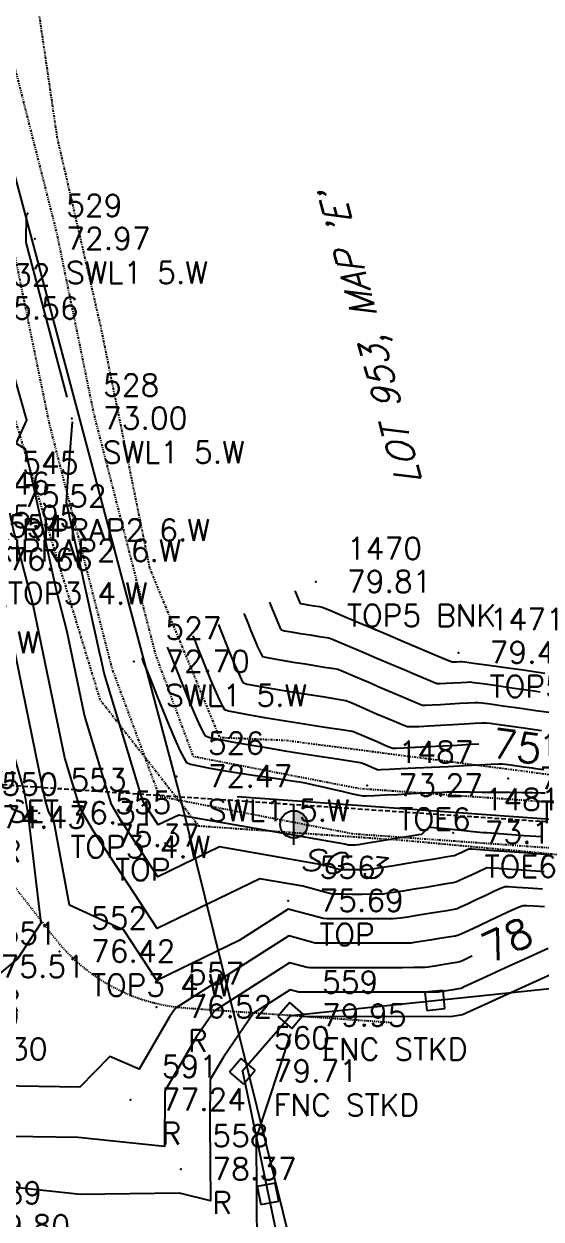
# Model space of a CAD drawing. Header units: feet. Extents: x 1023941 to 1026768, y 90264 to 94497.
# Drawn here: x 1026111.4 to 1026168.1, y 92528.7 to 92659.6 of the extents above; entities that cross this region are included whole.
import ezdxf

# ---------------------------------------------------------------- set-up
doc = ezdxf.new("R2010")
doc.units = ezdxf.units.FT
doc.header["$MEASUREMENT"] = 0
for name, pattern in [('BORDER4', [0.4375, 0.125, -0.0625, 0.125, -0.0625, 0, -0.0625]), ('DASHDOT2', [0.5, 0.25, -0.11875, 0.0125, -0.11875]), ('DASHED', [0.75, 0.5, -0.25]), ('DIVIDE2', [0.625, 0.25, -0.1175, 0.01125, -0.1175, 0.01125, -0.1175])]:
    doc.linetypes.add(name, pattern=pattern)
for name, color, linetype in [('DESC', 6, 'Continuous'), ('E1ABL', 4, 'Continuous'), ('E1WFL-DIG', 4, 'DASHDOT2'), ('E2BDL', 5, 'Continuous'), ('E6ABT-L', 4, 'Continuous'), ('E6MWS', 10, 'Continuous'), ('E6SLL', 10, 'DIVIDE2'), ('E6TOS', 9, 'Continuous'), ('E6TOS-R', 9, 'Continuous'), ('E6WBL', 6, 'BORDER4'), ('E7FCL', 10, 'Continuous'), ('E7MWT', 10, 'Continuous'), ('ELEV', 9, 'Continuous'), ('F1-E1COL', 11, 'Continuous'), ('F1-E6COL', 9, 'Continuous'), ('PNTS', 6, 'Continuous'), ('W6TOS', 10, 'Continuous'), ('W6TVL', 10, 'DASHED')]:
    doc.layers.add(name, color=color, linetype=linetype)
doc.styles.add('60S', font='simplex.shx', dxfattribs={"width": 1.15, "oblique": 22, "height": 2.4})
doc.styles.add('80SL', font='simplex.shx', dxfattribs={"oblique": 22, "height": 2.8})
doc.styles.add('L80', font='simplex.shx', dxfattribs={"height": 3.2})
doc.styles.add('S6', font='SIMPLEX', dxfattribs={"height": 0.083333})

# ---------------------------------------------------------------- blocks, each defined once
blk = doc.blocks.new('*U353')
at = {"layer": 'F1-E1COL', "elevation": 80, "flags": 128}
blk.add_lwpolyline([(1026221.29, 92550.29), (1026220.78, 92553.08), (1026219.44, 92551.12), (1026219.28, 92550.78), (1026212.34, 92551.46), (1026211.69, 92551.27), (1026191.79, 92551.69), (1026191.27, 92551.8), (1026173.09, 92556.71), (1026172.06, 92556.79), (1026159.47, 92551.05), (1026158.39, 92550.87), (1026141.72, 92550.85)], dxfattribs=at)
blk = doc.blocks.new('*U137')
at = {"layer": 'F1-E6COL', "elevation": 77, "flags": 128}
blk.add_lwpolyline([(1026143.35, 92558.9), (1026140.46, 92559.69), (1026128.04, 92551.77), (1026127.39, 92550.83), (1026124.04, 92545.1), (1026120.82, 92546.5), (1026117.56, 92543.14), (1026101.82, 92543.38), (1026094, 92541.14), (1026084.75, 92540.94), (1026076.75, 92534.67), (1026070.99, 92530.43), (1026071.21, 92527.11), (1026071.32, 92526.25), (1026065.59, 92512.27), (1026065.48, 92510.51), (1026065.44, 92504.88), (1026070.93, 92493.95), (1026078.11, 92489.73), (1026079.33, 92488.53), (1026079.47, 92488.25), (1026079.47, 92485.09), (1026078.01, 92474.18)], dxfattribs=at)
blk = doc.blocks.new('*U131')
at = {"layer": 'F1-E6COL', "elevation": 78, "flags": 128}
blk.add_lwpolyline([(1026142.44, 92556.22), (1026140.53, 92556.74), (1026132.31, 92551.5), (1026130.33, 92548.63), (1026126.87, 92542.7), (1026126.83, 92536.61), (1026117.35, 92537.62), (1026102.53, 92537.84), (1026097.51, 92536.4), (1026084.99, 92536.13), (1026074.17, 92527.65), (1026073.17, 92526.91), (1026073.2, 92526.33), (1026073.22, 92526.18), (1026067.07, 92511.19), (1026066.98, 92509.8), (1026066.96, 92505.36), (1026071.28, 92496.75), (1026076.94, 92493.42), (1026080.75, 92489.67), (1026081.18, 92488.79), (1026081.2, 92478.88), (1026080.24, 92471.72)], dxfattribs=at)
blk = doc.blocks.new('*U122')
at = {"layer": 'F1-E6COL', "elevation": 79, "flags": 128}
blk.add_lwpolyline([(1026141.53, 92553.54), (1026140.59, 92553.79), (1026136.58, 92551.23), (1026133.28, 92546.43), (1026131.84, 92543.97), (1026131.81, 92539.22), (1026131.86, 92530.66), (1026128.48, 92531.5), (1026117.62, 92531.37), (1026109.81, 92532.2), (1026103.24, 92532.3), (1026101.01, 92531.66), (1026085.23, 92531.33), (1026075.49, 92523.68), (1026073.39, 92521.89), (1026068.56, 92510.1), (1026068.49, 92509.08), (1026068.47, 92505.84), (1026071.63, 92499.54), (1026075.77, 92497.11), (1026082.18, 92490.8), (1026082.89, 92489.33), (1026082.93, 92472.68), (1026082.47, 92469.27)], dxfattribs=at)
blk = doc.blocks.new('*U114')
at = {"layer": 'F1-E1COL', "elevation": 80, "flags": 128}
for points in [[(1026140.63, 92548.97), (1026136.88, 92537.58), (1026136.96, 92525.17), (1026128.25, 92527.34), (1026104.66, 92527.05), (1026103.89, 92527.02), (1026102.87, 92526.89), (1026095.41, 92526.73)], [(1026092.29, 92526.66), (1026085.47, 92526.52), (1026077.85, 92520.54), (1026073.1, 92516.47), (1026070.04, 92509.01), (1026070, 92508.37), (1026069.99, 92506.32), (1026071.99, 92502.33), (1026074.61, 92500.8), (1026083.61, 92491.93), (1026084.61, 92489.86), (1026084.65, 92467.52), (1026084.64, 92467.04), (1026084.58, 92466.64)]]:
    blk.add_lwpolyline(points, dxfattribs=at)
at = {"layer": 'F1-E1COL', "insert": (1026093.85, 92526.7, 80), "char_height": 1, "attachment_point": 5, "rotation": 181.2214}
blk.add_mtext('{80.00}', dxfattribs=at)
blk = doc.blocks.new('*U92')
at = {"layer": 'F1-E6COL', "elevation": 73, "flags": 128}
blk.add_lwpolyline([(1026147, 92569.64), (1026146.58, 92569.75), (1026128.39, 92572.94), (1026126.14, 92571.85), (1026124.74, 92573.99), (1026124.45, 92574.49), (1026120.21, 92588.49), (1026119.89, 92590.01), (1026119.7, 92590.77), (1026116.1, 92607.17), (1026116.22, 92609.55), (1026116.75, 92616.01)], dxfattribs=at)
blk = doc.blocks.new('*U90')
at = {"layer": 'F1-E6COL', "elevation": 73, "flags": 128}
blk.add_lwpolyline([(1026116.18, 92618.7), (1026111.67, 92635.65), (1026111.69, 92638.7), (1026111.9, 92638.93)], dxfattribs=at)
blk = doc.blocks.new('*U88')
at = {"layer": 'F1-E6COL', "elevation": 74, "flags": 128}
blk.add_lwpolyline([(1026146.09, 92566.95), (1026144.28, 92567.45), (1026132.84, 92569.45), (1026126.09, 92566.18), (1026121.89, 92572.58), (1026121.02, 92574.08), (1026118.06, 92583.86), (1026116.17, 92592.99), (1026114.98, 92597.55), (1026111.6, 92613), (1026110.57, 92613.62), (1026111.76, 92616.19), (1026110.51, 92620.57), (1026108.11, 92632.53), (1026108.47, 92635.6), (1026106.71, 92640.79), (1026101.77, 92661.59), (1026101.1, 92665.4), (1026097.36, 92689.67), (1026097.04, 92690.43), (1026097.13, 92690.62), (1026098.85, 92693.71)], dxfattribs=at)
blk = doc.blocks.new('*U83')
at = {"layer": 'F1-E1COL', "elevation": 75, "flags": 128}
blk.add_lwpolyline([(1026145.18, 92564.27), (1026141.97, 92565.14), (1026137.29, 92565.96), (1026126.04, 92560.5), (1026119.04, 92571.17), (1026117.59, 92573.67), (1026115.91, 92579.22), (1026112.45, 92595.97), (1026110.26, 92604.33), (1026109.11, 92609.61), (1026106.93, 92610.93), (1026109.45, 92616.35), (1026106.82, 92625.6), (1026105.96, 92629.91), (1026106.69, 92636.2), (1026103.08, 92646.86), (1026100.32, 92658.48), (1026098.7, 92667.74)], dxfattribs=at)
blk = doc.blocks.new('*U77')
at = {"layer": 'F1-E6COL', "elevation": 76, "flags": 128}
blk.add_lwpolyline([(1026144.26, 92561.59), (1026140.39, 92562.64), (1026135, 92559.2), (1026125.99, 92554.82), (1026122.38, 92560.33), (1026116.4, 92563.07), (1026114.71, 92572.32), (1026114.16, 92573.27), (1026113.76, 92574.59), (1026108.73, 92598.94), (1026107.16, 92604.94), (1026106.2, 92603.65), (1026105.07, 92604.7), (1026105.27, 92602.52), (1026105.32, 92602.42), (1026105.59, 92602.41), (1026104.65, 92599.34), (1026111.46, 92575.47), (1026111.84, 92573.06), (1026113.26, 92561.09), (1026110.75, 92557.21), (1026102.87, 92550.67), (1026098.92, 92548.29), (1026090.49, 92545.87), (1026084.5, 92545.75), (1026079.33, 92541.69), (1026068.82, 92533.95), (1026069.22, 92527.9), (1026069.42, 92526.32), (1026064.11, 92513.36), (1026063.97, 92511.22), (1026063.92, 92504.4), (1026070.58, 92491.16), (1026077.2, 92487.26), (1026075.78, 92476.63)], dxfattribs=at)
blk = doc.blocks.new('STOCK')
for p, q in [((0.025, 0.025), (-0.025, 0.025)), ((-0.025, 0.025), (-0.025, -0.025)), ((0.025, -0.025), (0.025, 0.025)), ((-0.025, -0.025), (0.025, -0.025))]:
    blk.add_line(p, q)
blk = doc.blocks.new('POINT')
blk.add_point((0, 0))
at = {"layer": 'DESC', "style": 'S6'}
blk.add_attdef('DESC', (0.1191, -0.1698), '', height=0.0833, dxfattribs=at)
at = {"layer": 'ELEV', "style": 'S6'}
blk.add_attdef('ELEV', (0.1191, -0.0403), '', height=0.0833, dxfattribs=at)
at = {"layer": 'PNTS', "style": 'S6'}
blk.add_attdef('POINT', (0.1191, 0.0855), '', height=0.0833, dxfattribs=at)
blk = doc.blocks.new('SG')
blk.add_hatch(color=256).paths.add_polyline_path([(0, -0.0375, 0.414214), (0.0375, 0, 0.414214), (0, 0.0375)])
blk.add_line((0, -0.0562), (0, 0.0562))
blk.add_circle((0, 0), 0.0375)

msp = doc.modelspace()

# ---------------------------------------------------------------- linework, layer by layer
at = {"layer": 'E1ABL'}
msp.add_line((1026134.79006, 92574.9697), (1026230.17408, 92568.06117), dxfattribs=at)
at = {"layer": 'E1WFL-DIG', "flags": 128}
msp.add_lwpolyline([(1025776.37681, 93486.10305), (1025782.05209, 93471.81425), (1025787.47369, 93455.11601), (1025792.45947, 93440.08064), (1025796.02642, 93428.61746), (1025798.77528, 93415.14754), (1025800.82823, 93404.25516), (1025803.9862, 93391.87175), (1025809.81772, 93376.10791), (1025815.27038, 93360.66154), (1025819.45452, 93348.88606), (1025822.68211, 93340.4873), (1025848.48685, 93315.13617), (1025850.66221, 93300.60777), (1025852.45413, 93279.71695), (1025855.28749, 93249.14672), (1025843.04556, 93216.73377), (1025861.649, 93193.18384), (1025894.87357, 93192.12454), (1025925.17476, 93187.81402), (1025935.11938, 93186.83972), (1025967.03801, 93167.34125), (1025973.53043, 93139.76617), (1025971.90291, 93107.59344), (1025992.55351, 93077.68885), (1026007.31335, 93042.15089), (1026010.66649, 93021.68179), (1026016.04717, 92998.79949), (1026017.77434, 92981.04923), (1026022.86713, 92961.0882), (1026027.42458, 92940.86808), (1026031.98095, 92919.08931), (1026034.85157, 92910.40648), (1026040.75127, 92896.512), (1026045.29291, 92885.79991), (1026046.31291, 92877.39001), (1026048.73329, 92862.47937), (1026054.27304, 92843.9589), (1026061.65877, 92818.3743), (1026065.90583, 92800.78631), (1026070.21672, 92778.7218), (1026076.75444, 92752.17029), (1026080.75959, 92739.52913), (1026087.10457, 92724.62592), (1026091.04353, 92713.01002), (1026091.83856, 92701.70888), (1026093.9497, 92691.10035), (1026097.71059, 92679.95474), (1026102.71598, 92662.62248), (1026104.53467, 92648.25534), (1026104.28915, 92639.79445), (1026105.92312, 92631.22176), (1026113.65843, 92605.5897), (1026119.74744, 92585.58535), (1026130.56696, 92571.75627), (1026153.10275, 92570.17096), (1026183.77566, 92567.35192), (1026209.13992, 92562.23343), (1026212.9952, 92570.88422), (1026184.46905, 92575.34737), (1026140.10565, 92581.09643), (1026132.89368, 92581.40681), (1026125.23605, 92599.95984), (1026119.83365, 92626.54335), (1026115.08129, 92647.18286), (1026112.06271, 92667.75824), (1026107.80115, 92696.74689), (1026098.52483, 92729.37404), (1026090.67177, 92756.34624), (1026084.57319, 92772.87118), (1026077.25312, 92796.65121), (1026072.38544, 92819.72614), (1026062.32495, 92846.90987), (1026058.49931, 92861.19603), (1026055.34956, 92885.60323), (1026050.85504, 92900.01085), (1026045.55947, 92916.92444), (1026039.43991, 92935.38688), (1026033.61379, 92959.05524), (1026030.169, 92975.91856), (1026022.00244, 93000.95831), (1026019.71498, 93014.59775), (1026015.86959, 93032.60272), (1026014.8505, 93042.3486), (1026009.17683, 93060.69296), (1026003.97179, 93079.54236), (1025997.26945, 93093.60485), (1025990.3448, 93108.67269), (1025985.56635, 93131.79081), (1025980.87797, 93156.17675), (1025975.85358, 93178.34113), (1025973.09445, 93187.02227), (1025934.93381, 93208.95315), (1025915.36883, 93261.19688), (1025907.83927, 93239.46736), (1025888.99153, 93231.84789), (1025895.25873, 93266.26615), (1025902.62375, 93275.61798), (1025873.02421, 93295.1259), (1025868.17165, 93307.69082), (1025852.25976, 93321.58091), (1025839.96172, 93337.5539), (1025830.65103, 93352.52425), (1025825.28577, 93365.34185), (1025817.13638, 93382.87754), (1025812.61692, 93393.43343), (1025807.09241, 93418.44137), (1025801.94499, 93436.79305), (1025800.75577, 93453.25828), (1025797.55375, 93478.38576), (1025789.95181, 93490.00653), (1025784.03613, 93500.19742)], dxfattribs=at)
at = {"layer": 'E2BDL'}
for p, q in [((1026070.30023, 92793.58299), (1026128.38547, 92575.43358)), ((1026128.38547, 92575.43358), (1026261.97805, 92036.80335))]:
    msp.add_line(p, q, dxfattribs=at)
at = {"layer": 'E6SLL', "flags": 128}
for points in [[(1026211.58341, 92561.16864), (1026179.72713, 92568.55752), (1026147.51532, 92570.85709), (1026126.29407, 92574.95734), (1026121.09462, 92588.99263), (1026114.21956, 92615.8142), (1026110.18631, 92635.49592), (1026102.90857, 92664.26513), (1026097.31919, 92689.61668), (1026086.39126, 92712.96845), (1026081.92548, 92735.49391), (1026072.15082, 92780.03355), (1026063.79724, 92806.79592), (1026059.14378, 92833.19427), (1026056.50142, 92846.16841), (1026044.77088, 92870.01274), (1026045.91578, 92884.89827), (1026037.23775, 92909.36065), (1026036.03488, 92928.69792), (1026031.23987, 92950.47518), (1026023.63881, 92970.45647), (1026017.26477, 92997.90796), (1026012.25662, 93025.15061), (1025996.50952, 93057.49588), (1025990.82286, 93076.80803), (1025989.90225, 93095.15396), (1025982.28502, 93132.14625), (1025977.58736, 93158.32495), (1025970.58685, 93170.79824), (1025960.12056, 93178.04684), (1025935.619, 93191.16592), (1025911.42259, 93196.77116), (1025910.79097, 93224.67817), (1025910.9053, 93253.65234), (1025903.01527, 93263.69462), (1025880.35174, 93286.07228), (1025862.71246, 93306.13881), (1025840.22212, 93324.42259), (1025820.7059, 93344.30073), (1025813.94473, 93369.31311), (1025798.47784, 93413.83034), (1025795.34778, 93442.92284), (1025783.60754, 93467.02749), (1025772.62648, 93500.31225)], [(1026212.04251, 92572.22339), (1026180.08317, 92573.54482), (1026148.16994, 92575.82308), (1026130.00524, 92579.33276), (1026125.87351, 92590.48586), (1026119.09328, 92616.9375), (1026115.0616, 92636.61149), (1026107.78656, 92665.37007), (1026103.08331, 92691.38913), (1026094.07993, 92715.32418), (1026089.73134, 92737.25853), (1026076.96366, 92781.39537), (1026068.66566, 92807.97967), (1026064.05638, 92834.12736), (1026061.27227, 92847.79752), (1026049.86103, 92870.99283), (1026050.98231, 92885.57132), (1026042.18455, 92910.37121), (1026041.00119, 92929.39487), (1026036.04385, 92951.90935), (1026028.41333, 92971.96811), (1026020.90479, 92998.58501), (1026016.10528, 93026.34834), (1026002.14728, 93059.59106), (1025996.73297, 93077.97831), (1025993.85704, 93095.79405), (1025985.22759, 93132.73336), (1025980.45091, 93159.35239), (1025972.86411, 93172.8703), (1025962.16362, 93180.28111)]]:
    msp.add_lwpolyline(points, dxfattribs=at)
at = {"layer": 'E6WBL', "flags": 128}
msp.add_lwpolyline([(1026073.85675, 92689.59672), (1026074.58646, 92685.9299), (1026078.61871, 92673.98008), (1026083.06965, 92658.56774), (1026084.49805, 92647.28374), (1026084.23427, 92638.19336), (1026086.47311, 92626.44723), (1026094.5182, 92599.78863), (1026100.61415, 92579.76148, 0.092368125), (1026103.99555, 92573.26146), (1026114.81507, 92559.43239, 0.212270844), (1026129.1635, 92551.80557), (1026151.48563, 92550.2353)], format="xyb", dxfattribs=at)
at = {"layer": 'E7FCL'}
msp.add_line((1026140.65764, 92550.97779), (1026172.24997, 92554.27425), dxfattribs=at)
at = {"layer": 'E7FCL', "flags": 128}
msp.add_lwpolyline([(1026140.65764, 92550.97779), (1026135.35559, 92544.8695), (1026140.21791, 92521.65131), (1026142.5096, 92510.34078), (1026144.39731, 92498.4505), (1026146.16588, 92481.82723, 0.152336886), (1026155.23724, 92459.70755, 0.102292747), (1026162.88058, 92457.02798), (1026170.85973, 92457.33148), (1026175.11, 92458.20425)], format="xyb", dxfattribs=at)
at = {"layer": 'F1-E1COL', "elevation": 75}
for points in [[(1026129.93168, 92592.57182), (1026130.09663, 92592.16535), (1026130.41038, 92591.37829), (1026130.83283, 92590.32124), (1026131.32389, 92589.10481), (1026131.84347, 92587.83958), (1026132.35146, 92586.63615), (1026132.80778, 92585.60513), (1026133.17233, 92584.8571), (1026133.40501, 92584.50267), (1026133.83125, 92584.3666), (1026134.78084, 92584.1665), (1026136.1366, 92583.9181), (1026137.78133, 92583.63716), (1026139.59784, 92583.33942), (1026141.46894, 92583.04063), (1026143.27744, 92582.75652), (1026144.90615, 92582.50286), (1026146.23788, 92582.29538), (1026147.15545, 92582.14982), (1026147.54165, 92582.08193), (1026147.85787, 92581.95688), (1026148.47135, 92581.69385), (1026149.26339, 92581.34883), (1026150.11526, 92580.97783), (1026150.90825, 92580.63684), (1026151.52362, 92580.38187), (1026151.84266, 92580.26889), (1026152.21397, 92580.27114), (1026153.06515, 92580.30533), (1026154.27786, 92580.3637), (1026155.73374, 92580.43851), (1026157.31446, 92580.52198), (1026158.90165, 92580.60637), (1026160.37696, 92580.68391), (1026161.25045, 92580.72806)], [(1026168.4111, 92566.71638), (1026166.50131, 92566.85442), (1026164.81202, 92566.97376), (1026163.4525, 92567.0661), (1026162.53201, 92567.12316), (1026162.15982, 92567.13665), (1026161.83779, 92567.01083), (1026161.2177, 92566.72887), (1026160.44887, 92566.36765), (1026159.6806, 92566.00405), (1026159.06224, 92565.71494), (1026158.74308, 92565.57722), (1026158.41902, 92565.51436), (1026157.68393, 92565.38695), (1026156.65383, 92565.21387), (1026155.44477, 92565.01402), (1026154.17278, 92564.8063), (1026152.9539, 92564.60959), (1026151.90417, 92564.4428), (1026151.13962, 92564.32482), (1026150.77631, 92564.27453), (1026150.3605, 92564.26314), (1026149.54188, 92564.25509), (1026148.48531, 92564.25051), (1026147.35565, 92564.24951), (1026146.31775, 92564.25223), (1026145.53648, 92564.25877), (1026145.17668, 92564.26927)]]:
    msp.add_lwpolyline(points, dxfattribs=at)
at = {"layer": 'F1-E6COL'}
for points, elevation in [([(1026141.12069, 92597.48738), (1026141.21785, 92597.24489), (1026141.39932, 92596.79533), (1026141.58804, 92596.35133), (1026141.7069, 92596.12551), (1026141.96999, 92596.06388), (1026142.53568, 92595.96831), (1026143.20843, 92595.8627), (1026143.79266, 92595.77094), (1026144.09282, 92595.71694), (1026144.40425, 92595.58955), (1026145.19671, 92595.25738), (1026146.37365, 92594.76153), (1026147.8385, 92594.14309), (1026149.49471, 92593.44316), (1026151.24571, 92592.70281), (1026152.99495, 92591.96315), (1026154.64586, 92591.26527), (1026156.10189, 92590.65024), (1026157.26648, 92590.15918), (1026158.04307, 92589.83316), (1026158.3351, 92589.71327), (1026158.52175, 92589.71643), (1026158.86923, 92589.73529), (1026159.2169, 92589.75587), (1026159.40412, 92589.76419), (1026159.74446, 92589.71761), (1026160.6762, 92589.58773), (1026162.10823, 92589.38736), (1026163.94942, 92589.12933), (1026166.10866, 92588.82646), (1026168.49481, 92588.49157)], 79), ([(1026138.32343, 92596.25849), (1026138.43857, 92595.97254), (1026138.66279, 92595.41097), (1026138.94515, 92594.71434), (1026139.23468, 92594.02323), (1026139.48043, 92593.47819), (1026139.63143, 92593.2198), (1026139.96275, 92593.13164), (1026140.70216, 92592.99707), (1026141.69065, 92592.83552), (1026142.7692, 92592.66642), (1026143.77879, 92592.50921), (1026144.56041, 92592.38332), (1026144.95503, 92592.30819), (1026145.30146, 92592.17094), (1026146.0868, 92591.84278), (1026147.2129, 92591.36645), (1026148.58163, 92590.7847), (1026150.09483, 92590.1403), (1026151.65437, 92589.476), (1026153.16209, 92588.83453), (1026154.51986, 92588.25867), (1026155.62953, 92587.79115), (1026156.39296, 92587.47474), (1026156.71199, 92587.35218), (1026157.04212, 92587.35107), (1026157.69115, 92587.38025), (1026158.49978, 92587.42585), (1026159.30869, 92587.47402), (1026159.95858, 92587.51089), (1026160.29013, 92587.52261), (1026160.69105, 92587.47075), (1026161.7089, 92587.33084), (1026163.23151, 92587.11882), (1026165.14668, 92586.85066), (1026167.34224, 92586.54229), (1026167.99059, 92586.45105)], 78), ([(1026135.52618, 92595.0296), (1026135.66711, 92594.68052), (1026135.94072, 92593.9943), (1026136.29721, 92593.10833), (1026136.68678, 92592.15995), (1026137.05962, 92591.28654), (1026137.36595, 92590.62546), (1026137.55596, 92590.31409), (1026137.89243, 92590.21497), (1026138.64518, 92590.06823), (1026139.6981, 92589.88806), (1026140.93508, 92589.68863), (1026142.24002, 92589.48415), (1026143.49681, 92589.2888), (1026144.58934, 92589.11677), (1026145.40152, 92588.98225), (1026145.81724, 92588.89944), (1026146.19637, 92588.75384), (1026146.94904, 92588.43961), (1026147.98084, 92587.99955), (1026149.19735, 92587.47645), (1026150.50418, 92586.91312), (1026151.80692, 92586.35237), (1026153.01117, 92585.83698), (1026154.02251, 92585.40977), (1026154.74655, 92585.11354), (1026155.08888, 92584.99108), (1026155.44865, 92584.98392), (1026156.15171, 92585.00905), (1026157.08371, 92585.05654), (1026158.13033, 92585.11642), (1026159.17722, 92585.17876), (1026160.11004, 92585.23361), (1026160.81446, 92585.27101), (1026161.17614, 92585.28103), (1026161.58215, 92585.23201), (1026162.52574, 92585.10462), (1026163.89966, 92584.91435), (1026165.59663, 92584.67671), (1026167.50939, 92584.40719), (1026169.53067, 92584.1213)], 77), ([(1026132.72893, 92593.80071), (1026132.88488, 92593.41546), (1026133.18499, 92592.66249), (1026133.58403, 92591.66654), (1026134.0368, 92590.55236), (1026134.49805, 92589.44471), (1026134.92256, 92588.46834), (1026135.26512, 92587.74797), (1026135.48049, 92587.40838), (1026135.86991, 92587.28866), (1026136.73992, 92587.11195), (1026137.97115, 92586.89362), (1026139.44427, 92586.64902), (1026141.03994, 92586.39354), (1026142.63881, 92586.14254), (1026144.12153, 92585.91139), (1026145.36878, 92585.71545), (1026146.2612, 92585.57009), (1026146.67944, 92585.49069), (1026147.08652, 92585.33175), (1026147.87064, 92584.99768), (1026148.90632, 92584.54766), (1026150.06805, 92584.04088), (1026151.23036, 92583.53653), (1026152.26774, 92583.09381), (1026153.05471, 92582.7719), (1026153.46577, 92582.62999), (1026153.86903, 92582.6223), (1026154.67956, 92582.65009), (1026155.78195, 92582.70386), (1026157.06079, 92582.77409), (1026158.40067, 92582.85128), (1026159.68615, 92582.92593), (1026160.80184, 92582.98851), (1026161.63231, 92583.02952), (1026162.06214, 92583.03945), (1026162.52586, 92582.98733), (1026163.49029, 92582.85912), (1026164.83119, 92582.67337), (1026166.42431, 92582.44861), (1026168.14543, 92582.20338)], 76), ([(1026127.13443, 92591.34293), (1026127.30484, 92590.92397), (1026127.62476, 92590.12186), (1026128.05887, 92589.03397), (1026128.57186, 92587.75769), (1026129.12844, 92586.39039), (1026129.69331, 92585.02946), (1026130.23116, 92583.77227), (1026130.70668, 92582.7162), (1026131.08458, 92581.95864), (1026131.32954, 92581.59697), (1026131.77984, 92581.44822), (1026132.77853, 92581.23101), (1026134.21414, 92580.9607), (1026135.97521, 92580.65266), (1026137.95026, 92580.32223), (1026140.02783, 92579.9848), (1026142.09645, 92579.65571), (1026144.04465, 92579.35033), (1026145.76096, 92579.08403), (1026147.13391, 92578.87216), (1026148.05203, 92578.73009), (1026148.40386, 92578.67318), (1026148.62869, 92578.58164), (1026149.0602, 92578.39446), (1026149.56087, 92578.17652), (1026149.99316, 92577.99267), (1026150.21955, 92577.9078), (1026150.56084, 92577.91795), (1026151.43547, 92577.95675), (1026152.72543, 92578.0179), (1026154.31269, 92578.09509), (1026156.07923, 92578.18205), (1026157.90703, 92578.27247), (1026159.67807, 92578.36007), (1026161.27432, 92578.43854), (1026162.57777, 92578.5016), (1026163.47039, 92578.54294), (1026163.83416, 92578.55629), (1026164.13774, 92578.52074), (1026164.73164, 92578.43907), (1026165.47064, 92578.33358), (1026166.20951, 92578.22658), (1026166.80301, 92578.14036), (1026167.10593, 92578.09723), (1026167.47357, 92578.05293), (1026168.39582, 92577.94269)], 74), ([(1026124.33718, 92590.11404), (1026124.53691, 92589.623), (1026124.91187, 92588.68288), (1026125.42067, 92587.40782), (1026126.02192, 92585.91195), (1026126.67427, 92584.3094), (1026127.33632, 92582.71432), (1026127.9667, 92581.24082), (1026128.52404, 92580.00306), (1026128.96696, 92579.11516), (1026129.25407, 92578.69126), (1026129.6882, 92578.52672), (1026130.5684, 92578.32059), (1026131.79438, 92578.08444), (1026133.26582, 92577.82989), (1026134.88244, 92577.56851), (1026136.54393, 92577.31191), (1026138.14999, 92577.07167), (1026139.60032, 92576.8594), (1026140.79462, 92576.68668), (1026141.63259, 92576.56511), (1026142.01392, 92576.50628), (1026142.40266, 92576.42015), (1026143.15852, 92576.24658), (1026144.15922, 92576.01546), (1026145.28251, 92575.75669), (1026146.40612, 92575.50018), (1026147.40778, 92575.2758), (1026148.16523, 92575.11347), (1026148.55619, 92575.04308), (1026148.96923, 92575.0475), (1026149.82783, 92575.08123), (1026151.00649, 92575.13643), (1026152.3797, 92575.20525), (1026153.82194, 92575.27985), (1026155.20772, 92575.35239), (1026156.41151, 92575.41501), (1026157.30781, 92575.45988), (1026157.77112, 92575.47916), (1026158.2029, 92575.48007), (1026159.05908, 92575.47636), (1026160.23432, 92575.46884), (1026161.62331, 92575.45829), (1026163.1207, 92575.4455), (1026164.62117, 92575.43125), (1026166.01939, 92575.41634), (1026167.21002, 92575.40157), (1026168.08775, 92575.3877), (1026168.54723, 92575.37555)], 73), ([(1026168.17117, 92570.53214), (1026166.19412, 92570.67581), (1026164.46204, 92570.80184), (1026163.07489, 92570.90301), (1026162.13262, 92570.97214), (1026161.73517, 92571.00201), (1026161.36806, 92571.03792), (1026160.64692, 92571.1112), (1026159.69485, 92571.20849), (1026158.635, 92571.31643), (1026157.59049, 92571.42165), (1026156.68443, 92571.51077), (1026156.03996, 92571.57043), (1026155.78019, 92571.58727), (1026155.63338, 92571.46197), (1026155.37397, 92571.20733), (1026155.11525, 92570.95101), (1026154.97053, 92570.8207), (1026154.64236, 92570.76052), (1026153.81821, 92570.62239), (1026152.66369, 92570.43273), (1026151.34441, 92570.21799), (1026150.02598, 92570.00461), (1026148.87401, 92569.81904), (1026148.0541, 92569.68771), (1026147.73186, 92569.63707), (1026147.52729, 92569.63428), (1026147.19277, 92569.63399), (1026147.00147, 92569.63638)], 73), ([(1026168.90014, 92568.58589), (1026166.6973, 92568.74677), (1026164.65357, 92568.89506), (1026162.87446, 92569.02296), (1026161.4655, 92569.12265), (1026160.53221, 92569.1863), (1026160.18009, 92569.2061), (1026159.90014, 92569.08929), (1026159.38725, 92568.84975), (1026158.87497, 92568.60774), (1026158.5968, 92568.48347), (1026158.25409, 92568.42276), (1026157.39721, 92568.27905), (1026156.17201, 92568.07623), (1026154.72435, 92567.83819), (1026153.20008, 92567.58881), (1026151.74507, 92567.352), (1026150.50516, 92567.15163), (1026149.62621, 92567.0116), (1026149.25408, 92566.9558), (1026148.95524, 92566.94847), (1026148.36764, 92566.94373), (1026147.63926, 92566.94168), (1026146.91806, 92566.94244), (1026146.35201, 92566.94612), (1026146.08907, 92566.95283)], 74), ([(1026168.23233, 92564.82312), (1026166.68352, 92564.93088), (1026165.41209, 92565.01323), (1026164.52758, 92565.06154), (1026164.13955, 92565.0672), (1026163.7488, 92564.91893), (1026162.99748, 92564.58199), (1026162.03007, 92564.13077), (1026160.99106, 92563.63966), (1026160.02494, 92563.18306), (1026159.27621, 92562.83537), (1026158.88935, 92562.67096), (1026158.51866, 92562.59401), (1026157.76664, 92562.46046), (1026156.75921, 92562.29035), (1026155.62231, 92562.10374), (1026154.48185, 92561.92068), (1026153.46379, 92561.76121), (1026152.69404, 92561.64539), (1026152.29854, 92561.59327), (1026151.91487, 92561.5823), (1026151.13621, 92561.57363), (1026150.0773, 92561.56736), (1026148.85288, 92561.56359), (1026147.57769, 92561.56242), (1026146.3665, 92561.56394), (1026145.33403, 92561.56827), (1026144.59504, 92561.57549), (1026144.26428, 92561.58571)], 76), ([(1026168.45794, 92562.8963), (1026167.32959, 92562.96523), (1026166.51568, 92563.00193), (1026166.11928, 92562.99775), (1026165.68203, 92562.8367), (1026164.8443, 92562.4683), (1026163.7423, 92561.9615), (1026162.51224, 92561.38526), (1026161.29033, 92560.80851), (1026160.21278, 92560.3002), (1026159.41581, 92559.92928), (1026159.03562, 92559.76471), (1026158.65905, 92559.68671), (1026157.9158, 92559.55587), (1026156.95218, 92559.39511), (1026155.91454, 92559.22739), (1026154.9492, 92559.07567), (1026154.2025, 92558.96289), (1026153.82076, 92558.912), (1026153.44766, 92558.90404), (1026152.61619, 92558.89743), (1026151.44209, 92558.89225), (1026150.0411, 92558.88856), (1026148.52895, 92558.88644), (1026147.0214, 92558.88598), (1026145.63417, 92558.88724), (1026144.48302, 92558.89031), (1026143.68368, 92558.89526), (1026143.35188, 92558.90216)], 77), ([(1026168.87111, 92558.33438), (1026167.66629, 92557.78654), (1026166.22243, 92557.12447), (1026164.66076, 92556.40529), (1026163.1025, 92555.68613), (1026161.66889, 92555.02411), (1026160.48114, 92554.47637), (1026159.6605, 92554.10002), (1026159.32817, 92553.9522), (1026159.02682, 92553.89303), (1026158.4402, 92553.79343), (1026157.75797, 92553.68314), (1026157.16976, 92553.59191), (1026156.86521, 92553.54947), (1026156.52981, 92553.54618), (1026155.67592, 92553.54311), (1026154.40767, 92553.5403), (1026152.82917, 92553.53782), (1026151.04456, 92553.5357), (1026149.15794, 92553.53399), (1026147.27345, 92553.53274), (1026145.49521, 92553.532), (1026143.92733, 92553.53181), (1026142.67393, 92553.53222), (1026141.83915, 92553.53329), (1026141.52709, 92553.53505)], 79), ([(1026160.5474, 92557.48383), (1026160.35221, 92557.3926), (1026159.5373, 92557.01506), (1026159.1819, 92556.85845), (1026158.82933, 92556.78723), (1026158.13379, 92556.66688), (1026157.26632, 92556.52423), (1026156.398, 92556.3861), (1026155.69987, 92556.27933), (1026155.34299, 92556.23073), (1026154.98715, 92556.2253), (1026154.13467, 92556.22055), (1026152.89661, 92556.21655), (1026151.38405, 92556.21336), (1026149.70804, 92556.21104), (1026147.97965, 92556.20964), (1026146.30996, 92556.20922), (1026144.81003, 92556.20985), (1026143.59093, 92556.21158), (1026142.76373, 92556.21448), (1026142.43949, 92556.2186)], 78)]:
    msp.add_lwpolyline(points, dxfattribs=dict(at, elevation=elevation))
at = {"layer": 'W6TVL'}
msp.add_line((1026097.88105, 92577.03077), (1026235.71311, 92567.65999), dxfattribs=at)

# ---------------------------------------------------------------- block references
at = {"layer": 'E6MWS', "xscale": 40, "yscale": 40, "zscale": 40}
msp.add_blockref('SG', (1026141.00657, 92571.91439), dxfattribs=at)
at = {"layer": 'E6TOS', "xscale": 28.80000000004657, "yscale": 28.80000000000291, "zscale": 28.79999999999999}
for p, values in [((1026112.62395, 92636.05371), {'ELEV': '72.97', 'POINT': '529', 'DESC': 'SWL1 5.W'}), ((1026116.65642, 92616.37585), {'ELEV': '73.00', 'POINT': '528', 'DESC': 'SWL1 5.W'}), ((1026107.80947, 92607.85288), {'ELEV': '75.52', 'POINT': '545', 'DESC': 'RIPRAP2 6.W'}), ((1026104.68558, 92605.60288), {'ELEV': '75.95', 'POINT': '546', 'DESC': 'RIPRAP2 6.W'}), ((1026106.255, 92600.91766), {'ELEV': '76.66', 'POINT': '554', 'DESC': 'TOP3 4.W'}), ((1026143.39256, 92598.48546), {'ELEV': '79.81', 'POINT': '1470', 'DESC': 'TOP5 BNK'}), ((1026089.14094, 92595.54764), {'ELEV': '73.31', 'POINT': '547', 'DESC': 'RIPRAP2 6.W'}), ((1026159.02664, 92590.71923), {'ELEV': '79.43', 'POINT': '1471', 'DESC': 'TOP5 BNK'}), ((1026123.48406, 92589.73925), {'ELEV': '72.70', 'POINT': '527', 'DESC': 'SWL1 5.W'}), ((1026128.14966, 92577.14505), {'ELEV': '72.47', 'POINT': '526', 'DESC': 'SWL1 5.W'}), ((1026164.47918, 92576.9244), {'ELEV': '73.27', 'POINT': '1486', 'DESC': 'TOE6'}), ((1026149.03376, 92576.18285), {'ELEV': '73.27', 'POINT': '1487', 'DESC': 'TOE6'}), ((1026113.09061, 92573.14218), {'ELEV': '76.31', 'POINT': '553', 'DESC': 'TOP3 4.W'}), ((1026117.98745, 92570.64822), {'ELEV': '75.37', 'POINT': '555', 'DESC': 'TOP'}), ((1026158.47049, 92570.99318), {'ELEV': '73.14', 'POINT': '1481', 'DESC': 'TOE6'}), ((1026140.37088, 92563.54285), {'ELEV': '75.69', 'POINT': '556', 'DESC': 'TOP'}), ((1026115.33615, 92557.98665), {'ELEV': '76.42', 'POINT': '552', 'DESC': 'TOP3 4.W'}), ((1026140.65764, 92550.97779), {'ELEV': '79.95', 'POINT': '559', 'DESC': 'FNC STKD'}), ((1026135.35559, 92544.8695), {'ELEV': '79.71', 'POINT': '560', 'DESC': 'FNC STKD'})]:
    msp.add_blockref('POINT', p, dxfattribs=at).add_auto_attribs(values)
at = {"layer": 'E6TOS-R', "xscale": 28.80000000004657, "yscale": 28.80000000000291, "zscale": 28.79999999999999}
for p, values in [((1026104.74573, 92628.43301), {'ELEV': '75.56', 'POINT': '532', 'DESC': 'R'}), ((1026105.54223, 92572.65992), {'ELEV': '74.43', 'POINT': '550', 'DESC': 'R'}), ((1026105.42265, 92556.31063), {'ELEV': '75.51', 'POINT': '551', 'DESC': 'R'}), ((1026125.96573, 92551.89535), {'ELEV': '76.52', 'POINT': '557', 'DESC': 'R'}), ((1026101.32635, 92547.26875), {'ELEV': '76.30', 'POINT': '590', 'DESC': 'R'}), ((1026123.0864, 92541.73681), {'ELEV': '77.24', 'POINT': '591', 'DESC': 'R'}), ((1026128.63149, 92534.14877), {'ELEV': '78.37', 'POINT': '558', 'DESC': 'R'}), ((1026103.80505, 92527.88921), {'ELEV': '79.80', 'POINT': '589', 'DESC': 'R'})]:
    msp.add_blockref('POINT', p, dxfattribs=at).add_auto_attribs(values)
at = {"layer": 'E7FCL', "yscale": 40, "zscale": 40}
for p, xscale, rotation in [((1026156.4538, 92552.62602), 40.00000000003857, 5.985747852604966), ((1026140.65764, 92550.97779), 39.99999999999579, 229.6222222222447), ((1026135.35559, 92544.8695), 39.99999999999579, 229.6222222222447), ((1026138.16648, 92531.44716), 39.99999999999797, 280.9616666666788)]:
    msp.add_blockref('STOCK', p, dxfattribs=dict(at, xscale=xscale, rotation=rotation))
at = {"layer": 'F1-E1COL'}
for name in ['*U83', '*U353', '*U114']:
    msp.add_blockref(name, (0, 0), dxfattribs=at)
at = {"layer": 'F1-E6COL'}
for name in ['*U88', '*U90', '*U92', '*U77', '*U137', '*U131', '*U122']:
    msp.add_blockref(name, (0, 0), dxfattribs=at)
at = {"layer": 'W6TOS', "xscale": 28.80000000004657, "yscale": 28.80000000000291, "zscale": 28.79999999999999}
msp.add_blockref('POINT', (1026097.88105, 92577.03077), dxfattribs=at).add_auto_attribs({'ELEV': '73.40', 'POINT': '224', 'DESC': 'HUB SET'})

# ---------------------------------------------------------------- texts
at = {"layer": 'E6ABT-L', "style": '80SL', "oblique": 22}
msp.add_text("LOT 953, MAP 'E'", height=2.8, rotation=105, dxfattribs=at).set_placement((1026155.04131, 92609.43458))
at = {"layer": 'E7MWT', "style": '60S', "oblique": 22, "width": 1.15}
msp.add_text('SG 3', height=2.4, rotation=352.8511083, dxfattribs=at).set_placement((1026141.50882, 92567.0134))
at = {"layer": 'F1-E1COL', "insert": (1026165.44602, 92580.46736, 75), "char_height": 3.2, "attachment_point": 5, "rotation": 351.9048837, "style": 'L80'}
msp.add_mtext('{75}', dxfattribs=at)
at = {"layer": 'F1-E6COL', "insert": (1026164.34423, 92559.2571, 78), "char_height": 3.2, "attachment_point": 5, "rotation": 24.8237633, "style": 'L80'}
msp.add_mtext('{78}', dxfattribs=at)

doc.saveas('drawing.dxf')
